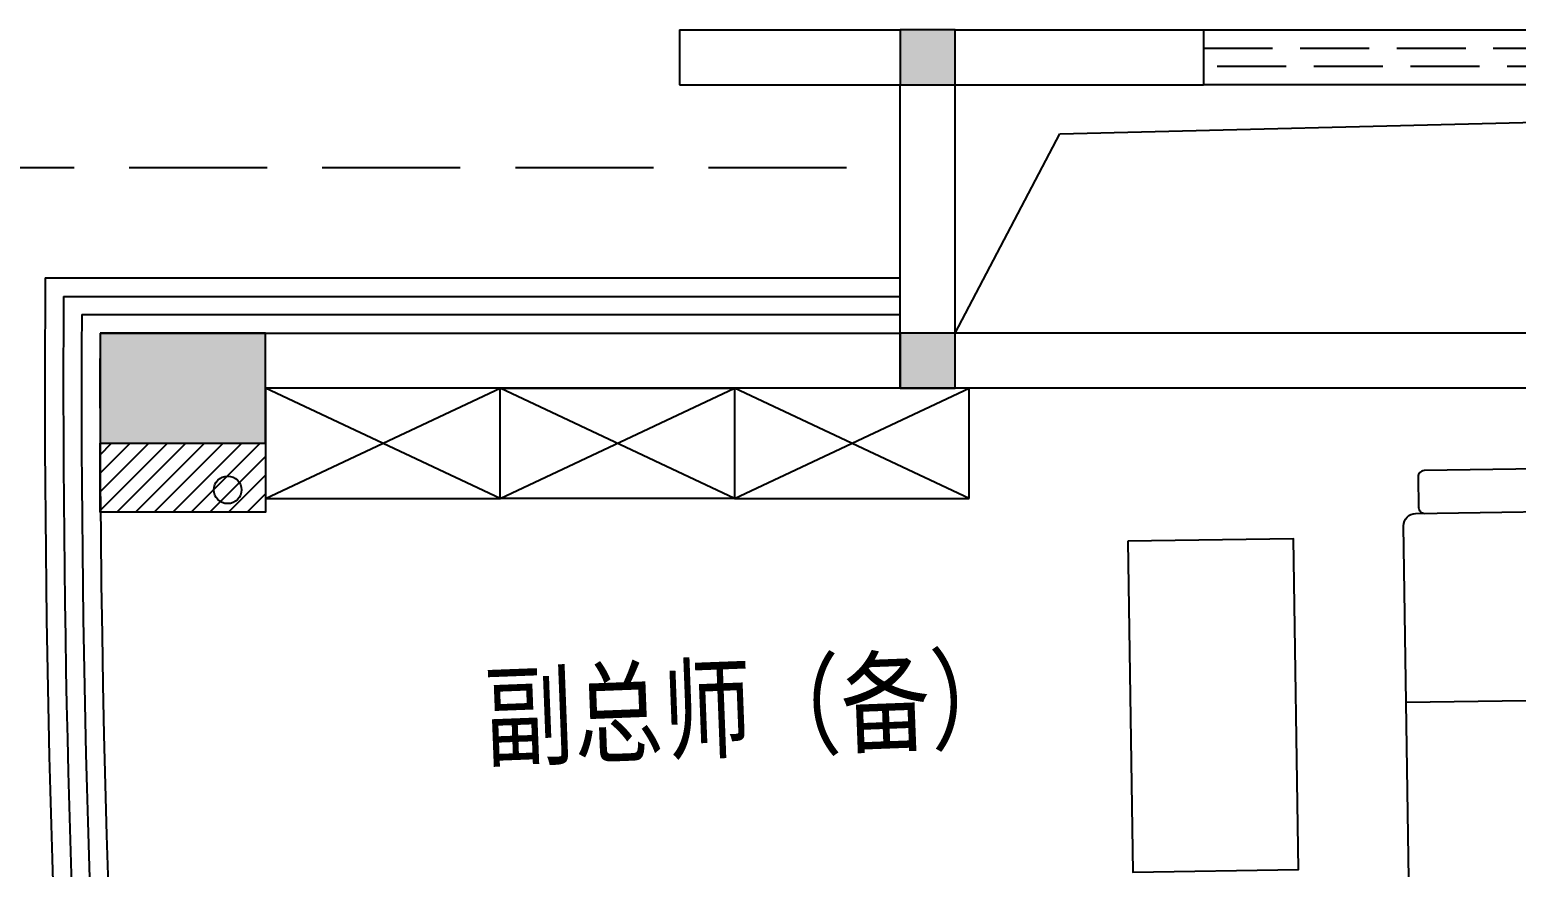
# Model space of a CAD drawing. Extents: x 13680 to 1640314, y -473492 to 65390.
# Drawn here: x 1346454 to 1351842, y -388134 to -385096 of the extents above; entities that cross this region are included whole.
import ezdxf
from ezdxf.enums import TextEntityAlignment as Align

# ---------------------------------------------------------------- set-up
doc = ezdxf.new("R2010")
doc.units = 0
doc.header["$LTSCALE"] = 1000
doc.header["$MEASUREMENT"] = 0
doc.linetypes.add('DASH', pattern=[0.35, 0.25, -0.1])
for name, color, linetype in [('AXIS', 1, 'Continuous'), ('COLUMN', 255, 'Continuous'), ('HATCH', 8, 'Continuous'), ('LINE', 123, 'Continuous'), ('PUB_HATCH', 8, 'Continuous'), ('PUB_TEXT', 7, 'Continuous'), ('STAIR', 2, 'Continuous'), ('VPIPE-雨水', 4, 'DASH'), ('WALL', 255, 'Continuous'), ('WINDOW', 2, 'Continuous'), ('xiugai', 1, 'Continuous'), ('装修家具', 8, 'Continuous')]:
    doc.layers.add(name, color=color, linetype=linetype)
doc.styles.add('_HZTXT', font='txt.shx', dxfattribs={"width": 0.8, "bigfont": 'HZTXT.shx'})
doc.styles.add('_TCH_DIM_T3', font='SIMPLEX', dxfattribs={"width": 0.705882, "bigfont": 'GBCBIG'})
doc.styles.add('宋体', font='', dxfattribs={"width": 0.8})
doc.styles.get('宋体').set_extended_font_data('SimSun')
doc.dimstyles.new('_TCH_ARROW&&100', dxfattribs={"dimtxt": 297.5, "dimasz": 200, "dimexe": 250, "dimexo": 300, "dimgap": 126.25, "dimtad": 1, "dimdec": 0, "dimzin": 0, "dimdsep": 46, "dimtxsty": '_TCH_DIM_T3', "dimcen": 0.09, "dimclrt": 7, "dimazin": 2, "dimtfac": 1, "dimtdec": 0, "dimtix": 1, "dimtmove": 2, "dimatfit": 3, "dimfxl": 1, "dimtolj": 1, "dimtzin": 0, "dimarcsym": 0})

# ---------------------------------------------------------------- blocks, each defined once
blk = doc.blocks.new('*D310')
at = {"layer": 'AXIS', "color": 0, "lineweight": -2, "transparency": 16777216}
for p, q in [((1283282.9, -403645.3), (1280832.9, -403645.3)), ((1283424.8, -407657), (1280980.9, -407830))]:
    blk.add_line(p, q, dxfattribs=at)
blk.add_arc((1340082.9, -403645.3), 59000, 180.194246, 183.85584, dxfattribs=at)
at = {"layer": 'AXIS', "color": 0, "transparency": 16777216}
for points in [[(1281049.9, -403845.4), (1281116.6, -403845.3), (1281082.9, -403645.3)], [(1281249.7, -407610.6), (1281183.2, -407615.1), (1281230.3, -407812.4)]]:
    blk.add_solid(points, dxfattribs=at)
at = {"layer": 'Defpoints', "color": 0, "transparency": 16777216}
for p in [(1283582.9, -403645.3), (1340082.9, -403645.3), (1281099.3, -405035.4), (1283724, -407635.8)]:
    blk.add_point(p, dxfattribs=at)
at = {"layer": 'AXIS', "color": 7, "transparency": 16777216, "insert": (1281394.6, -405720.4), "char_height": 297.5, "attachment_point": 5, "rotation": 272.025, "style": '_TCH_DIM_T3'}
blk.add_mtext('\\A1;4.05°', dxfattribs=at)
blk = doc.blocks.new('*D311')
at = {"layer": 'AXIS', "color": 0, "lineweight": -2, "transparency": 16777216}
for p, q in [((1283424.8, -407657), (1280980.9, -407830)), ((1283849.6, -411648.4), (1281424, -411993.6))]:
    blk.add_line(p, q, dxfattribs=at)
blk.add_arc((1340082.9, -403645.3), 59000, 184.244286, 187.905684, dxfattribs=at)
at = {"layer": 'AXIS', "color": 0, "transparency": 16777216}
for points in [[(1281211.5, -408014.3), (1281278, -408009.4), (1281230.3, -407812.4)], [(1281676.7, -411755.7), (1281610.7, -411765), (1281671.5, -411958.4)]]:
    blk.add_solid(points, dxfattribs=at)
at = {"layer": 'Defpoints', "color": 0, "transparency": 16777216}
for p in [(1340082.9, -403645.3), (1283724, -407635.8), (1281344.8, -409197.7), (1284146.6, -411606.1)]:
    blk.add_point(p, dxfattribs=at)
at = {"layer": 'AXIS', "color": 7, "transparency": 16777216, "insert": (1281687.7, -409860.2), "char_height": 297.5, "attachment_point": 5, "rotation": 276.075, "style": '_TCH_DIM_T3'}
blk.add_mtext('\\A1;4.05°', dxfattribs=at)
blk = doc.blocks.new('*D312')
at = {"layer": 'AXIS', "color": 0, "lineweight": -2, "transparency": 16777216}
for p, q in [((1283849.6, -411648.4), (1281424, -411993.6)), ((1285538.3, -419492), (1283185.5, -420175.5))]:
    blk.add_line(p, q, dxfattribs=at)
blk.add_arc((1340082.9, -403645.3), 59000, 188.294131, 196.005777, dxfattribs=at)
at = {"layer": 'AXIS', "color": 0, "transparency": 16777216}
for points in [[(1281667.1, -412161.1), (1281733, -412151.6), (1281671.5, -411958.4)], [(1283402.2, -419904.4), (1283338.1, -419922.9), (1283425.6, -420105.8)]]:
    blk.add_solid(points, dxfattribs=at)
at = {"layer": 'Defpoints', "color": 0, "transparency": 16777216}
for p in [(1340082.9, -403645.3), (1284146.6, -411606.1), (1282128, -414700.8), (1285826.3, -419408.3)]:
    blk.add_point(p, dxfattribs=at)
at = {"layer": 'AXIS', "color": 7, "transparency": 16777216, "insert": (1282673.4, -416005.2), "char_height": 297.5, "attachment_point": 5, "rotation": 282.15, "style": '_TCH_DIM_T3'}
blk.add_mtext('\\A1;8.1°', dxfattribs=at)
blk = doc.blocks.new('*D313')
at = {"layer": 'AXIS', "color": 0, "lineweight": -2, "transparency": 16777216}
for p, q in [((1285538.3, -419492), (1283185.5, -420175.5)), ((1288315.2, -427019.2), (1286082.3, -428027.5))]:
    blk.add_line(p, q, dxfattribs=at)
blk.add_arc((1340082.9, -403645.3), 59000, 196.394223, 204.105684, dxfattribs=at)
at = {"layer": 'AXIS', "color": 0, "transparency": 16777216}
for points in [[(1283449.7, -420307.1), (1283513.7, -420288.4), (1283425.6, -420105.8)], [(1286258.5, -427728.5), (1286197.7, -427755.8), (1286310.1, -427924.6)]]:
    blk.add_solid(points, dxfattribs=at)
at = {"layer": 'Defpoints', "color": 0, "transparency": 16777216}
for p in [(1340082.9, -403645.3), (1285826.3, -419408.3), (1284263.9, -422756.4), (1288588.6, -426895.8)]:
    blk.add_point(p, dxfattribs=at)
at = {"layer": 'AXIS', "color": 7, "transparency": 16777216, "insert": (1284987.6, -423971), "char_height": 297.5, "attachment_point": 5, "rotation": 290.25, "style": '_TCH_DIM_T3'}
blk.add_mtext('\\A1;8.1°', dxfattribs=at)
blk = doc.blocks.new('*D314')
at = {"layer": 'AXIS', "color": 0, "lineweight": -2, "transparency": 16777216}
for p, q in [((1288315.2, -427019.2), (1286082.3, -428027.5)), ((1292125.1, -434080.3), (1290056.5, -435393.1))]:
    blk.add_line(p, q, dxfattribs=at)
blk.add_arc((1340082.9, -403645.3), 59000, 204.494131, 212.205777, dxfattribs=at)
at = {"layer": 'AXIS', "color": 0, "transparency": 16777216}
for points in [[(1286362.4, -428120.5), (1286423.1, -428092.9), (1286310.1, -427924.6)], [(1290188.9, -435072.2), (1290132.5, -435107.9), (1290267.6, -435259.1)]]:
    blk.add_solid(points, dxfattribs=at)
at = {"layer": 'Defpoints', "color": 0, "transparency": 16777216}
for p in [(1340082.9, -403645.3), (1288588.6, -426895.8), (1287513.5, -430430.7), (1292378.4, -433919.5)]:
    blk.add_point(p, dxfattribs=at)
at = {"layer": 'AXIS', "color": 7, "transparency": 16777216, "insert": (1288401.2, -431531.2), "char_height": 297.5, "attachment_point": 5, "rotation": 298.35, "style": '_TCH_DIM_T3'}
blk.add_mtext('\\A1;8.1°', dxfattribs=at)
blk = doc.blocks.new('*D315')
at = {"layer": 'AXIS', "color": 0, "lineweight": -2, "transparency": 16777216}
for p, q in [((1292125.1, -434080.3), (1290056.5, -435393.1)), ((1294394.4, -437391.4), (1292423.7, -438847))]:
    blk.add_line(p, q, dxfattribs=at)
blk.add_arc((1340082.9, -403645.3), 59000, 212.594223, 216.255756, dxfattribs=at)
at = {"layer": 'AXIS', "color": 0, "transparency": 16777216}
for points in [[(1290346.9, -435445.7), (1290403.2, -435409.9), (1290267.6, -435259.1)], [(1292533.1, -438517.6), (1292479.4, -438557.1), (1292624.8, -438698.4)]]:
    blk.add_solid(points, dxfattribs=at)
at = {"layer": 'Defpoints', "color": 0, "transparency": 16777216}
for p in [(1340082.9, -403645.3), (1292378.4, -433919.5), (1291026.2, -436424), (1294635.7, -437213.1)]:
    blk.add_point(p, dxfattribs=at)
at = {"layer": 'AXIS', "color": 7, "transparency": 16777216, "insert": (1291642.6, -436844.1), "char_height": 297.5, "attachment_point": 5, "rotation": 304.425, "style": '_TCH_DIM_T3'}
blk.add_mtext('\\A1;4.05°', dxfattribs=at)
blk = doc.blocks.new('*D316')
at = {"layer": 'AXIS', "color": 0, "lineweight": -2, "transparency": 16777216}
for p, q in [((1294394.4, -437391.4), (1292423.7, -438847)), ((1296892.6, -440534.8), (1295029.7, -442126))]:
    blk.add_line(p, q, dxfattribs=at)
blk.add_arc((1340082.9, -403645.3), 59000, 216.644202, 220.306941, dxfattribs=at)
at = {"layer": 'AXIS', "color": 0, "transparency": 16777216}
for points in [[(1292717.1, -438879), (1292770.6, -438839.3), (1292624.8, -438698.4)], [(1295115.5, -441789.8), (1295064.7, -441833), (1295219.8, -441963.7)]]:
    blk.add_solid(points, dxfattribs=at)
at = {"layer": 'Defpoints', "color": 0, "transparency": 16777216}
for p in [(1340082.9, -403645.3), (1294635.7, -437213.1), (1293464, -439807.1), (1297120.7, -440340)]:
    blk.add_point(p, dxfattribs=at)
at = {"layer": 'AXIS', "color": 7, "transparency": 16777216, "insert": (1294108.7, -440182.9), "char_height": 297.5, "attachment_point": 5, "rotation": 308.4756, "style": '_TCH_DIM_T3'}
blk.add_mtext('\\A1;4.05°', dxfattribs=at)
blk = doc.blocks.new('*D317')
at = {"layer": 'AXIS', "color": 0, "lineweight": -2, "transparency": 16777216}
for p, q in [((1296892.6, -440534.8), (1295029.7, -442126)), ((1299605.1, -443492.3), (1297859.1, -445211.1))]:
    blk.add_line(p, q, dxfattribs=at)
blk.add_arc((1340082.9, -403645.3), 59000, 220.695387, 224.355788, dxfattribs=at)
at = {"layer": 'AXIS', "color": 0, "transparency": 16777216}
for points in [[(1295324.6, -442137.2), (1295375.2, -442093.8), (1295219.8, -441963.7)], [(1297921, -444869.6), (1297873.4, -444916.3), (1298037.3, -445035.7)]]:
    blk.add_solid(points, dxfattribs=at)
at = {"layer": 'Defpoints', "color": 0, "transparency": 16777216}
for p in [(1340082.9, -403645.3), (1297120.7, -440340), (1296134.7, -443009.7), (1299818.9, -443281.8)]:
    blk.add_point(p, dxfattribs=at)
at = {"layer": 'AXIS', "color": 7, "transparency": 16777216, "insert": (1296804, -443338.7), "char_height": 297.5, "attachment_point": 5, "rotation": 312.5256, "style": '_TCH_DIM_T3'}
blk.add_mtext('\\A1;4.05°', dxfattribs=at)
blk = doc.blocks.new('*D318')
at = {"layer": 'AXIS', "color": 0, "lineweight": -2, "transparency": 16777216}
for p, q in [((1299605.1, -443492.3), (1297859.1, -445211.1)), ((1302520.4, -446251.6), (1300900.2, -448089.4))]:
    blk.add_line(p, q, dxfattribs=at)
blk.add_arc((1340082.9, -403645.3), 59000, 224.744234, 228.405777, dxfattribs=at)
at = {"layer": 'AXIS', "color": 0, "transparency": 16777216}
for points in [[(1298154.1, -445201.4), (1298201.5, -445154.5), (1298037.3, -445035.7)], [(1300937.8, -447744.4), (1300893.7, -447794.3), (1301065.5, -447901.9)]]:
    blk.add_solid(points, dxfattribs=at)
at = {"layer": 'Defpoints', "color": 0, "transparency": 16777216}
for p in [(1340082.9, -403645.3), (1299818.9, -443281.8), (1299024.1, -446014.8), (1302718.8, -446026.6)]:
    blk.add_point(p, dxfattribs=at)
at = {"layer": 'AXIS', "color": 7, "transparency": 16777216, "insert": (1299715.1, -446295.8), "char_height": 297.5, "attachment_point": 5, "rotation": 316.575, "style": '_TCH_DIM_T3'}
blk.add_mtext('\\A1;4.05°', dxfattribs=at)
blk = doc.blocks.new('*D319')
at = {"layer": 'AXIS', "color": 0, "lineweight": -2, "transparency": 16777216}
for p, q in [((1302520.4, -446251.6), (1300900.2, -448089.4)), ((1308898.4, -451119.2), (1307553.3, -453166.9))]:
    blk.add_line(p, q, dxfattribs=at)
blk.add_arc((1340082.9, -403645.3), 59000, 228.794223, 236.505777, dxfattribs=at)
at = {"layer": 'AXIS', "color": 0, "transparency": 16777216}
for points in [[(1301193.8, -448058.9), (1301237.8, -448008.8), (1301065.5, -447901.9)], [(1307542, -452820), (1307505.3, -452875.7), (1307690.6, -452958)]]:
    blk.add_solid(points, dxfattribs=at)
at = {"layer": 'Defpoints', "color": 0, "transparency": 16777216}
for p in [(1340082.9, -403645.3), (1302718.8, -446026.6), (1303193.6, -449690.7), (1309063.1, -450868.4)]:
    blk.add_point(p, dxfattribs=at)
at = {"layer": 'AXIS', "color": 7, "transparency": 16777216, "insert": (1304455.5, -450328.4), "char_height": 297.5, "attachment_point": 5, "rotation": 322.65, "style": '_TCH_DIM_T3'}
blk.add_mtext('\\A1;8.1°', dxfattribs=at)
blk = doc.blocks.new('*D320')
at = {"layer": 'AXIS', "color": 0, "lineweight": -2, "transparency": 16777216}
for p, q in [((1308898.4, -451119.2), (1307553.3, -453166.9)), ((1315898.7, -455039.5), (1314855.5, -457256.3))]:
    blk.add_line(p, q, dxfattribs=at)
blk.add_arc((1340082.9, -403645.3), 59000, 236.894223, 244.605777, dxfattribs=at)
at = {"layer": 'AXIS', "color": 0, "transparency": 16777216}
for points in [[(1307839.7, -453095.4), (1307876.2, -453039.6), (1307690.6, -452958)], [(1314795.4, -456914.5), (1314766.9, -456974.8), (1314962, -457030.1)]]:
    blk.add_solid(points, dxfattribs=at)
at = {"layer": 'Defpoints', "color": 0, "transparency": 16777216}
for p in [(1340082.9, -403645.3), (1309063.1, -450868.4), (1310049.5, -454429.1), (1316026.4, -454768)]:
    blk.add_point(p, dxfattribs=at)
at = {"layer": 'AXIS', "color": 7, "transparency": 16777216, "insert": (1311388.7, -454882.6), "char_height": 297.5, "attachment_point": 5, "rotation": 330.75, "style": '_TCH_DIM_T3'}
blk.add_mtext('\\A1;8.1°', dxfattribs=at)
blk = doc.blocks.new('*D321')
at = {"layer": 'AXIS', "color": 0, "lineweight": -2, "transparency": 16777216}
for p, q in [((1315898.7, -455039.5), (1314855.5, -457256.3)), ((1323381.4, -457934.4), (1322661, -460276.1))]:
    blk.add_line(p, q, dxfattribs=at)
blk.add_arc((1340082.9, -403645.3), 59000, 244.994223, 252.705777, dxfattribs=at)
at = {"layer": 'AXIS', "color": 0, "transparency": 16777216}
for points in [[(1315128.9, -457145.1), (1315157.2, -457084.8), (1314962, -457030.1)], [(1322553.4, -459946.1), (1322533.6, -460009.8), (1322734.6, -460037.1)]]:
    blk.add_solid(points, dxfattribs=at)
at = {"layer": 'Defpoints', "color": 0, "transparency": 16777216}
for p in [(1340082.9, -403645.3), (1316026.4, -454768), (1323469.7, -457647.6), (1317504.6, -458154.2)]:
    blk.add_point(p, dxfattribs=at)
at = {"layer": 'AXIS', "color": 7, "transparency": 16777216, "insert": (1318894.3, -458414.5), "char_height": 297.5, "attachment_point": 5, "rotation": 338.85, "style": '_TCH_DIM_T3'}
blk.add_mtext('\\A1;8.1°', dxfattribs=at)
blk = doc.blocks.new('*D322')
at = {"layer": 'AXIS', "color": 0, "lineweight": -2, "transparency": 16777216}
for p, q in [((1323381.4, -457934.4), (1322661, -460276.1)), ((1327257.4, -458978.4), (1326704.2, -461365.1))]:
    blk.add_line(p, q, dxfattribs=at)
blk.add_arc((1340082.9, -403645.3), 59000, 253.094223, 256.755775, dxfattribs=at)
at = {"layer": 'AXIS', "color": 0, "transparency": 16777216}
for points in [[(1322916.1, -460127.5), (1322935.6, -460063.7), (1322734.6, -460037.1)], [(1326573.5, -461043.6), (1326558.3, -461108.5), (1326760.7, -461121.5)]]:
    blk.add_solid(points, dxfattribs=at)
at = {"layer": 'Defpoints', "color": 0, "transparency": 16777216}
for p in [(1340082.9, -403645.3), (1323469.7, -457647.6), (1327325.2, -458686.1), (1324068, -460430.2)]:
    blk.add_point(p, dxfattribs=at)
at = {"layer": 'AXIS', "color": 7, "transparency": 16777216, "insert": (1324809.5, -460349.4), "char_height": 297.5, "attachment_point": 5, "rotation": 344.925, "style": '_TCH_DIM_T3'}
blk.add_mtext('\\A1;4.05°', dxfattribs=at)
blk = doc.blocks.new('*D323')
at = {"layer": 'AXIS', "color": 0, "lineweight": -2, "transparency": 16777216}
for p, q in [((1327257.4, -458978.4), (1326704.2, -461365.1)), ((1331197.3, -459746), (1330814.1, -462165.8))]:
    blk.add_line(p, q, dxfattribs=at)
blk.add_arc((1340082.9, -403645.3), 59000, 257.144221, 260.805661, dxfattribs=at)
at = {"layer": 'AXIS', "color": 0, "transparency": 16777216}
for points in [[(1326948.1, -461198.9), (1326963, -461133.9), (1326760.7, -461121.5)], [(1330661, -461854.4), (1330650.4, -461920.2), (1330853.2, -461918.9)]]:
    blk.add_solid(points, dxfattribs=at)
at = {"layer": 'Defpoints', "color": 0, "transparency": 16777216}
for p in [(1340082.9, -403645.3), (1327325.2, -458686.1), (1331244.3, -459449.7), (1328118.4, -461419.5)]:
    blk.add_point(p, dxfattribs=at)
at = {"layer": 'AXIS', "color": 7, "transparency": 16777216, "insert": (1328852.5, -461286.5), "char_height": 297.5, "attachment_point": 5, "rotation": 348.9749, "style": '_TCH_DIM_T3'}
blk.add_mtext('\\A1;4.05°', dxfattribs=at)
blk = doc.blocks.new('*D324')
at = {"layer": 'AXIS', "color": 0, "lineweight": -2, "transparency": 16777216}
for p, q in [((1283282.9, -403645.3), (1280032.9, -403645.3)), ((1331197.3, -459746), (1330688.9, -462956))]:
    blk.add_line(p, q, dxfattribs=at)
blk.add_arc((1340082.9, -403645.3), 59800, 180.191648, 260.808259, dxfattribs=at)
at = {"layer": 'AXIS', "color": 0, "transparency": 16777216}
for points in [[(1280249.9, -403845.4), (1280316.6, -403845.3), (1280282.9, -403645.3)], [(1330535.8, -462644.5), (1330525.3, -462710.4), (1330728, -462709.1)]]:
    blk.add_solid(points, dxfattribs=at)
at = {"layer": 'Defpoints', "color": 0, "transparency": 16777216}
for p in [(1283582.9, -403645.3), (1340082.9, -403645.3), (1286800.7, -430793.9), (1331244.3, -459449.7)]:
    blk.add_point(p, dxfattribs=at)
at = {"layer": 'AXIS', "color": 7, "transparency": 16777216, "insert": (1294819.7, -442303.7), "char_height": 297.5, "attachment_point": 5, "rotation": 310.5, "style": '_TCH_DIM_T3'}
blk.add_mtext('\\A1;81°', dxfattribs=at)
blk = doc.blocks.new('*D325')
at = {"layer": 'AXIS', "color": 0, "lineweight": -2, "transparency": 16777216}
for p, q in [((1308483.8, -403645.3), (1310933.8, -403645.3)), ((1308562.7, -405877.1), (1311006.6, -405704.1))]:
    blk.add_line(p, q, dxfattribs=at)
blk.add_arc((1340083.8, -403645.3), 29400, 180.38979, 183.66026, dxfattribs=at)
at = {"layer": 'AXIS', "color": 0, "transparency": 16777216}
for points in [[(1310651.1, -403845.4), (1310717.8, -403845.2), (1310683.8, -403645.3)], [(1310777, -405520), (1310710.5, -405524.4), (1310757.2, -405721.7)]]:
    blk.add_solid(points, dxfattribs=at)
at = {"layer": 'Defpoints', "color": 0, "transparency": 16777216}
for p in [(1308183.8, -403645.3), (1340083.8, -403645.3), (1310691.9, -404338), (1308263.4, -405898.3)]:
    blk.add_point(p, dxfattribs=at)
at = {"layer": 'AXIS', "color": 7, "transparency": 16777216, "insert": (1310977, -404674.5), "char_height": 297.5, "attachment_point": 5, "rotation": 272.025, "style": '_TCH_DIM_T3'}
blk.add_mtext('\\A1;4.05°', dxfattribs=at)
blk = doc.blocks.new('*D326')
at = {"layer": 'AXIS', "color": 0, "lineweight": -2, "transparency": 16777216}
for p, q in [((1308562.7, -405877.1), (1311006.6, -405704.1)), ((1308799, -408097.7), (1311224.6, -407752.5))]:
    blk.add_line(p, q, dxfattribs=at)
blk.add_arc((1340083.8, -403645.3), 29400, 184.4398, 187.71014, dxfattribs=at)
at = {"layer": 'AXIS', "color": 0, "transparency": 16777216}
for points in [[(1310738.8, -405923.7), (1310805.2, -405918.7), (1310757.2, -405721.7)], [(1310982.6, -407585.1), (1310916.5, -407594.2), (1310977.1, -407787.8)]]:
    blk.add_solid(points, dxfattribs=at)
at = {"layer": 'Defpoints', "color": 0, "transparency": 16777216}
for p in [(1340083.8, -403645.3), (1308263.4, -405898.3), (1310814.3, -406412.1), (1308502, -408140)]:
    blk.add_point(p, dxfattribs=at)
at = {"layer": 'AXIS', "color": 7, "transparency": 16777216, "insert": (1311122.3, -406727.6), "char_height": 297.5, "attachment_point": 5, "rotation": 276.075, "style": '_TCH_DIM_T3'}
blk.add_mtext('\\A1;4.05°', dxfattribs=at)
blk = doc.blocks.new('*D327')
at = {"layer": 'AXIS', "color": 0, "lineweight": -2, "transparency": 16777216}
for p, q in [((1308799, -408097.7), (1311224.6, -407752.5)), ((1309738.5, -412461.4), (1312091.2, -411777.9))]:
    blk.add_line(p, q, dxfattribs=at)
blk.add_arc((1340083.8, -403645.3), 29400, 188.48968, 195.81023, dxfattribs=at)
at = {"layer": 'AXIS', "color": 0, "transparency": 16777216}
for points in [[(1310972.9, -407990.5), (1311038.9, -407980.9), (1310977.1, -407787.8)], [(1311828, -411646.2), (1311764, -411664.6), (1311851.1, -411847.6)]]:
    blk.add_solid(points, dxfattribs=at)
at = {"layer": 'Defpoints', "color": 0, "transparency": 16777216}
for p in [(1340083.8, -403645.3), (1308502, -408140), (1311204.5, -409154.3), (1309450.4, -412545.1)]:
    blk.add_point(p, dxfattribs=at)
at = {"layer": 'AXIS', "color": 7, "transparency": 16777216, "insert": (1311611.2, -409775.3), "char_height": 297.5, "attachment_point": 5, "rotation": 282.15, "style": '_TCH_DIM_T3'}
blk.add_mtext('\\A1;8.1°', dxfattribs=at)
blk = doc.blocks.new('*D328')
at = {"layer": 'AXIS', "color": 0, "lineweight": -2, "transparency": 16777216}
for p, q in [((1309738.5, -412461.4), (1312091.2, -411777.9)), ((1311283.4, -416649.1), (1313516.3, -415640.9))]:
    blk.add_line(p, q, dxfattribs=at)
blk.add_arc((1340083.8, -403645.3), 29400, 196.58977, 203.91014, dxfattribs=at)
at = {"layer": 'AXIS', "color": 0, "transparency": 16777216}
for points in [[(1311875.6, -412048.9), (1311939.6, -412030.1), (1311851.1, -411847.6)], [(1313237.2, -415547.6), (1313176.4, -415574.8), (1313288.5, -415743.8)]]:
    blk.add_solid(points, dxfattribs=at)
at = {"layer": 'Defpoints', "color": 0, "transparency": 16777216}
for p in [(1340083.8, -403645.3), (1309450.4, -412545.1), (1312268.9, -413168.5), (1311010, -416772.6)]:
    blk.add_point(p, dxfattribs=at)
at = {"layer": 'AXIS', "color": 7, "transparency": 16777216, "insert": (1312758.9, -413725.9), "char_height": 297.5, "attachment_point": 5, "rotation": 290.25, "style": '_TCH_DIM_T3'}
blk.add_mtext('\\A1;8.1°', dxfattribs=at)
blk = doc.blocks.new('*D329')
at = {"layer": 'AXIS', "color": 0, "lineweight": -2, "transparency": 16777216}
for p, q in [((1311283.4, -416649.1), (1313516.3, -415640.9)), ((1312156.9, -418432.1), (1314322.1, -417285.6))]:
    blk.add_line(p, q, dxfattribs=at)
blk.add_arc((1340083.8, -403645.3), 29400, 204.68968, 207.51061, dxfattribs=at)
at = {"layer": 'AXIS', "color": 0, "transparency": 16777216}
for points in [[(1313341.1, -415939.6), (1313401.8, -415912), (1313288.5, -415743.8)], [(1314037.7, -417210), (1313978.7, -417241), (1314101.2, -417402.6)]]:
    blk.add_solid(points, dxfattribs=at)
at = {"layer": 'Defpoints', "color": 0, "transparency": 16777216}
for p in [(1340083.8, -403645.3), (1313547.8, -416302.4), (1311010, -416772.6), (1311891.7, -418572.5)]:
    blk.add_point(p, dxfattribs=at)
at = {"layer": 'AXIS', "color": 7, "transparency": 16777216, "insert": (1313928.8, -416458.6), "char_height": 297.5, "attachment_point": 5, "rotation": 296.1001, "style": '_TCH_DIM_T3'}
blk.add_mtext('\\A1;3.6°', dxfattribs=at)
blk = doc.blocks.new('*D330')
at = {"layer": 'AXIS', "color": 0, "lineweight": -2, "transparency": 16777216}
for p, q in [((1312156.9, -418432.1), (1314322.1, -417285.6)), ((1313403, -420577.4), (1315471.6, -419264.7))]:
    blk.add_line(p, q, dxfattribs=at)
blk.add_arc((1340083.8, -403645.3), 29400, 208.29015, 212.01023, dxfattribs=at)
at = {"layer": 'AXIS', "color": 0, "transparency": 16777216}
for points in [[(1314165.9, -417594.7), (1314224.7, -417563.3), (1314101.2, -417402.6)], [(1315182.1, -419211.6), (1315125.7, -419247.1), (1315260.5, -419398.6)]]:
    blk.add_solid(points, dxfattribs=at)
at = {"layer": 'Defpoints', "color": 0, "transparency": 16777216}
for p in [(1340083.8, -403645.3), (1314470.2, -418078), (1311891.7, -418572.5), (1313149.7, -420738.2)]:
    blk.add_point(p, dxfattribs=at)
at = {"layer": 'AXIS', "color": 7, "transparency": 16777216, "insert": (1314899, -418273.9), "char_height": 297.5, "attachment_point": 5, "rotation": 300.1502, "style": '_TCH_DIM_T3'}
blk.add_mtext('\\A1;4.5°', dxfattribs=at)
blk = doc.blocks.new('*D331')
at = {"layer": 'AXIS', "color": 0, "lineweight": -2, "transparency": 16777216}
for p, q in [((1313403, -420577.4), (1315471.6, -419264.7)), ((1314665.5, -422419.5), (1316636.2, -420963.9))]:
    blk.add_line(p, q, dxfattribs=at)
blk.add_arc((1340083.8, -403645.3), 29400, 212.78977, 216.06021, dxfattribs=at)
at = {"layer": 'AXIS', "color": 0, "transparency": 16777216}
for points in [[(1315340.2, -419585.1), (1315396.4, -419549.2), (1315260.5, -419398.6)], [(1316343.7, -420931.5), (1316290, -420970.9), (1316435.1, -421112.5)]]:
    blk.add_solid(points, dxfattribs=at)
at = {"layer": 'Defpoints', "color": 0, "transparency": 16777216}
for p in [(1340083.8, -403645.3), (1315638.6, -419979.1), (1313149.7, -420738.2), (1314424.2, -422597.8)]:
    blk.add_point(p, dxfattribs=at)
at = {"layer": 'AXIS', "color": 7, "transparency": 16777216, "insert": (1316059.5, -420110.4), "char_height": 297.5, "attachment_point": 5, "rotation": 304.425, "style": '_TCH_DIM_T3'}
blk.add_mtext('\\A1;4.05°', dxfattribs=at)
blk = doc.blocks.new('*D332')
at = {"layer": 'AXIS', "color": 0, "lineweight": -2, "transparency": 16777216}
for p, q in [((1314665.5, -422419.5), (1316636.2, -420963.9)), ((1316055.2, -424168.1), (1317918.1, -422577))]:
    blk.add_line(p, q, dxfattribs=at)
blk.add_arc((1340083.8, -403645.3), 29400, 216.83975, 220.11086, dxfattribs=at)
at = {"layer": 'AXIS', "color": 0, "transparency": 16777216}
for points in [[(1316527.7, -421292.8), (1316581.2, -421253), (1316435.1, -421112.5)], [(1317624.1, -422565.2), (1317573.3, -422608.4), (1317728, -422739.3)]]:
    blk.add_solid(points, dxfattribs=at)
at = {"layer": 'Defpoints', "color": 0, "transparency": 16777216}
for p in [(1340083.8, -403645.3), (1316853.3, -421664.8), (1314424.2, -422597.8), (1315827, -424363)]:
    blk.add_point(p, dxfattribs=at)
at = {"layer": 'AXIS', "color": 7, "transparency": 16777216, "insert": (1317282.5, -421766.2), "char_height": 297.5, "attachment_point": 5, "rotation": 308.4753, "style": '_TCH_DIM_T3'}
blk.add_mtext('\\A1;4.05°', dxfattribs=at)
blk = doc.blocks.new('*D333')
at = {"layer": 'AXIS', "color": 0, "lineweight": -2, "transparency": 16777216}
for p, q in [((1316055.2, -424168.1), (1317918.1, -422577)), ((1317564.4, -425813.7), (1319310.4, -424094.9))]:
    blk.add_line(p, q, dxfattribs=at)
blk.add_arc((1340083.8, -403645.3), 29400, 220.8904, 224.16024, dxfattribs=at)
at = {"layer": 'AXIS', "color": 0, "transparency": 16777216}
for points in [[(1317833.2, -422912.7), (1317883.7, -422869.2), (1317728, -422739.3)], [(1319016.2, -424104), (1318968.5, -424150.6), (1319132.2, -424270.3)]]:
    blk.add_solid(points, dxfattribs=at)
at = {"layer": 'Defpoints', "color": 0, "transparency": 16777216}
for p in [(1340083.8, -403645.3), (1318184, -423260.6), (1315827, -424363), (1317350.6, -426024.2)]:
    blk.add_point(p, dxfattribs=at)
at = {"layer": 'AXIS', "color": 7, "transparency": 16777216, "insert": (1318619.3, -423331.4), "char_height": 297.5, "attachment_point": 5, "rotation": 312.5253, "style": '_TCH_DIM_T3'}
blk.add_mtext('\\A1;4.05°', dxfattribs=at)
blk = doc.blocks.new('*D334')
at = {"layer": 'AXIS', "color": 0, "lineweight": -2, "transparency": 16777216}
for p, q in [((1317564.4, -425813.7), (1319310.4, -424094.9)), ((1319186.3, -427348.8), (1320806.5, -425511))]:
    blk.add_line(p, q, dxfattribs=at)
blk.add_arc((1340083.8, -403645.3), 29400, 224.93978, 228.21023, dxfattribs=at)
at = {"layer": 'AXIS', "color": 0, "transparency": 16777216}
for points in [[(1319249.3, -424435.8), (1319296.7, -424388.9), (1319132.2, -424270.3)], [(1320513.8, -425540.9), (1320469.5, -425590.7), (1320641.2, -425698.6)]]:
    blk.add_solid(points, dxfattribs=at)
at = {"layer": 'Defpoints', "color": 0, "transparency": 16777216}
for p in [(1340083.8, -403645.3), (1319623.9, -424758.2), (1317350.6, -426024.2), (1318987.9, -427573.8)]:
    blk.add_point(p, dxfattribs=at)
at = {"layer": 'AXIS', "color": 7, "transparency": 16777216, "insert": (1320063.1, -424798.1), "char_height": 297.5, "attachment_point": 5, "rotation": 316.575, "style": '_TCH_DIM_T3'}
blk.add_mtext('\\A1;4.05°', dxfattribs=at)
blk = doc.blocks.new('*D335')
at = {"layer": 'AXIS', "color": 0, "lineweight": -2, "transparency": 16777216}
for p, q in [((1319186.3, -427348.8), (1320806.5, -425511)), ((1322734.7, -430056.8), (1324079.8, -428009.1))]:
    blk.add_line(p, q, dxfattribs=at)
blk.add_arc((1340083.8, -403645.3), 29400, 228.98977, 236.31023, dxfattribs=at)
at = {"layer": 'AXIS', "color": 0, "transparency": 16777216}
for points in [[(1320769.7, -425855.4), (1320813.6, -425805.2), (1320641.2, -425698.6)], [(1323794.1, -428079.9), (1323757.3, -428135.5), (1323942.5, -428218)]]:
    blk.add_solid(points, dxfattribs=at)
at = {"layer": 'Defpoints', "color": 0, "transparency": 16777216}
for p in [(1340083.8, -403645.3), (1321701.6, -426590), (1318987.9, -427573.8), (1322569.9, -430307.6)]:
    blk.add_point(p, dxfattribs=at)
at = {"layer": 'AXIS', "color": 7, "transparency": 16777216, "insert": (1322414.1, -426798.1), "char_height": 297.5, "attachment_point": 5, "rotation": 322.65, "style": '_TCH_DIM_T3'}
blk.add_mtext('\\A1;8.1°', dxfattribs=at)
blk = doc.blocks.new('*D336')
at = {"layer": 'AXIS', "color": 0, "lineweight": -2, "transparency": 16777216}
for p, q in [((1322734.7, -430056.8), (1324079.8, -428009.1)), ((1326629.1, -432237.8), (1327672.3, -430021))]:
    blk.add_line(p, q, dxfattribs=at)
blk.add_arc((1340083.8, -403645.3), 29400, 237.08977, 244.41023, dxfattribs=at)
at = {"layer": 'AXIS', "color": 0, "transparency": 16777216}
for points in [[(1324091.8, -428355.2), (1324128.2, -428299.4), (1323942.5, -428218)], [(1327399.5, -430131.3), (1327370.9, -430191.6), (1327565.9, -430247.2)]]:
    blk.add_solid(points, dxfattribs=at)
at = {"layer": 'Defpoints', "color": 0, "transparency": 16777216}
for p in [(1340083.8, -403645.3), (1325118, -428951.1), (1322569.9, -430307.6), (1326501.4, -432509.3)]:
    blk.add_point(p, dxfattribs=at)
at = {"layer": 'AXIS', "color": 7, "transparency": 16777216, "insert": (1325852.7, -429056.7), "char_height": 297.5, "attachment_point": 5, "rotation": 330.75, "style": '_TCH_DIM_T3'}
blk.add_mtext('\\A1;8.1°', dxfattribs=at)
blk = doc.blocks.new('*D337')
at = {"layer": 'AXIS', "color": 0, "lineweight": -2, "transparency": 16777216}
for p, q in [((1326629.1, -432237.8), (1327672.3, -430021)), ((1330792.1, -433848.4), (1331512.5, -431506.7))]:
    blk.add_line(p, q, dxfattribs=at)
blk.add_arc((1340083.8, -403645.3), 29400, 245.18977, 252.51023, dxfattribs=at)
at = {"layer": 'AXIS', "color": 0, "transparency": 16777216}
for points in [[(1327733, -430362), (1327761.2, -430301.5), (1327565.9, -430247.2)], [(1331257.9, -431654.3), (1331238.1, -431718), (1331439, -431745.6)]]:
    blk.add_solid(points, dxfattribs=at)
at = {"layer": 'Defpoints', "color": 0, "transparency": 16777216}
for p in [(1340083.8, -403645.3), (1328832.9, -430807.4), (1326501.4, -432509.3), (1330703.9, -434135.1)]:
    blk.add_point(p, dxfattribs=at)
at = {"layer": 'AXIS', "color": 7, "transparency": 16777216, "insert": (1329575.2, -430808.4), "char_height": 297.5, "attachment_point": 5, "rotation": 338.85, "style": '_TCH_DIM_T3'}
blk.add_mtext('\\A1;8.1°', dxfattribs=at)
blk = doc.blocks.new('*D338')
at = {"layer": 'AXIS', "color": 0, "lineweight": -2, "transparency": 16777216}
for p, q in [((1330792.1, -433848.4), (1331512.5, -431506.7)), ((1332948.5, -434429.2), (1333501.7, -432042.5))]:
    blk.add_line(p, q, dxfattribs=at)
blk.add_arc((1340083.8, -403645.3), 29400, 253.28977, 256.56024, dxfattribs=at)
at = {"layer": 'AXIS', "color": 0, "transparency": 16777216}
for points in [[(1331620.7, -431835.7), (1331640, -431771.9), (1331439, -431745.6)], [(1333258.2, -432207.7), (1333242.9, -432272.6), (1333445.2, -432286)]]:
    blk.add_solid(points, dxfattribs=at)
at = {"layer": 'Defpoints', "color": 0, "transparency": 16777216}
for p in [(1340083.8, -403645.3), (1332103.4, -431941.5), (1330703.9, -434135.1), (1332880.7, -434721.4)]:
    blk.add_point(p, dxfattribs=at)
at = {"layer": 'AXIS', "color": 7, "transparency": 16777216, "insert": (1332508.9, -431768), "char_height": 297.5, "attachment_point": 5, "rotation": 344.925, "style": '_TCH_DIM_T3'}
blk.add_mtext('\\A1;4.05°', dxfattribs=at)
blk = doc.blocks.new('*D339')
at = {"layer": 'AXIS', "color": 0, "lineweight": -2, "transparency": 16777216}
for p, q in [((1332948.5, -434429.2), (1333501.7, -432042.5)), ((1335140.4, -434856.2), (1335523.7, -432436.4))]:
    blk.add_line(p, q, dxfattribs=at)
blk.add_arc((1340083.8, -403645.3), 29400, 257.33977, 260.61012, dxfattribs=at)
at = {"layer": 'AXIS', "color": 0, "transparency": 16777216}
for points in [[(1333632.8, -432363), (1333647.6, -432298), (1333445.2, -432286)], [(1335292.4, -432618.5), (1335281.8, -432684.3), (1335484.5, -432683.3)]]:
    blk.add_solid(points, dxfattribs=at)
at = {"layer": 'Defpoints', "color": 0, "transparency": 16777216}
for p in [(1340083.8, -403645.3), (1334121.8, -432434.4), (1332880.7, -434721.4), (1335093.5, -435152.6)]:
    blk.add_point(p, dxfattribs=at)
at = {"layer": 'AXIS', "color": 7, "transparency": 16777216, "insert": (1334514, -432232.8), "char_height": 297.5, "attachment_point": 5, "rotation": 348.9749, "style": '_TCH_DIM_T3'}
blk.add_mtext('\\A1;4.05°', dxfattribs=at)
blk = doc.blocks.new('*D340')
at = {"layer": 'AXIS', "color": 0, "lineweight": -2, "transparency": 16777216}
for p, q in [((1308483.8, -403645.3), (1311733.8, -403645.3)), ((1335140.4, -434856.2), (1335648.8, -431646.3))]:
    blk.add_line(p, q, dxfattribs=at)
blk.add_arc((1340083.8, -403645.3), 28600, 180.40069, 260.59921, dxfattribs=at)
at = {"layer": 'AXIS', "color": 0, "transparency": 16777216}
for points in [[(1311451.1, -403845.4), (1311517.8, -403845.2), (1311483.8, -403645.3)], [(1335417.6, -431828.3), (1335406.9, -431894.1), (1335609.7, -431893.2)]]:
    blk.add_solid(points, dxfattribs=at)
at = {"layer": 'Defpoints', "color": 0, "transparency": 16777216}
for p in [(1308183.8, -403645.3), (1340083.8, -403645.3), (1314601, -416629.4), (1335093.5, -435152.6)]:
    blk.add_point(p, dxfattribs=at)
at = {"layer": 'AXIS', "color": 7, "transparency": 16777216, "insert": (1318545.3, -422040.9), "char_height": 297.5, "attachment_point": 5, "rotation": 310.5, "style": '_TCH_DIM_T3'}
blk.add_mtext('\\A1;81°', dxfattribs=at)
blk = doc.blocks.new('yg')
at = {"layer": 'VPIPE-雨水', "linetype": 'Continuous'}
blk.add_circle((387075.5, 298849.4), 50, dxfattribs=at)
blk = doc.blocks.new('*D424')
at = {"layer": 'AXIS', "color": 0, "lineweight": -2, "transparency": 16777216}
for p, q in [((1356877.3, -403645.3), (1353627.3, -403645.3)), ((1404791.7, -459746), (1404283.3, -462956))]:
    blk.add_line(p, q, dxfattribs=at)
blk.add_arc((1413677.3, -403645.3), 59800, 180.191648, 260.808259, dxfattribs=at)
at = {"layer": 'AXIS', "color": 0, "transparency": 16777216}
for points in [[(1353844.3, -403845.4), (1353911, -403845.3), (1353877.3, -403645.3)], [(1404130.2, -462644.5), (1404119.7, -462710.4), (1404322.4, -462709.1)]]:
    blk.add_solid(points, dxfattribs=at)
at = {"layer": 'Defpoints', "color": 0, "transparency": 16777216}
for p in [(1357177.3, -403645.3), (1413677.3, -403645.3), (1360395.1, -430793.9), (1404838.7, -459449.7)]:
    blk.add_point(p, dxfattribs=at)
at = {"layer": 'AXIS', "color": 7, "transparency": 16777216, "insert": (1368414.1, -442303.7), "char_height": 297.5, "attachment_point": 5, "rotation": 310.5, "style": '_TCH_DIM_T3'}
blk.add_mtext('\\A1;81°', dxfattribs=at)
blk = doc.blocks.new('A$C44F7551D')
at = {"layer": '装修家具', "color": 8}
for p, q in [((0, 400), (850, 0)), ((850, 400), (0, 0))]:
    blk.add_line(p, q, dxfattribs=at)
blk.add_lwpolyline([(0, 400), (0, 0), (850, 0), (850, 400)], close=True, dxfattribs=at)
blk = doc.blocks.new('A$C78CF44EF')
at = {"layer": '装修家具', "color": 4}
blk.add_line((2563.3, 1138.3), (1215.3, 1138.3), dxfattribs=at)
at = {"layer": '装修家具', "color": 8}
for p, q in [((2574.3, 1083.3), (1204.3, 1083.3)), ((1889.3, 1083.3), (1889.3, 401.3))]:
    blk.add_line(p, q, dxfattribs=at)
at = {"layer": '装修家具', "color": 4, "flags": 128}
for points in [[(1204.3, 478.3, -0.414214), (1182.3, 456.3), (1071.3, 456.3, -0.414216), (1049.3, 478.3), (1049.3, 1226.3, -0.198904), (1055.7, 1241.9, -0.198911), (1071.3, 1248.3), (1182.3, 1248.3, -0.414211), (1204.3, 1226.3, -0.414211)], [(1204.3, 1149.3), (1204.3, 1270.3, -0.198896), (1207.5, 1278.1, -0.198912), (1215.3, 1281.3), (2563.3, 1281.3, -0.414208), (2574.3, 1270.3), (2574.3, 1149.3)], [(2574.3, 1226.3, -0.414214), (2596.3, 1248.3), (2707.3, 1248.3, -0.198912), (2722.9, 1241.9, -0.198912), (2729.3, 1226.3), (2729.3, 478.3, -0.414218), (2707.3, 456.3), (2596.3, 456.3, -0.414216), (2574.3, 478.3, -0.414216)], [(1204.3, 1226.3), (1204.3, 445.3, 0.414215), (1248.3, 401.3), (2530.3, 401.3, 0.414214), (2574.3, 445.3), (2574.3, 1226.3)]]:
    blk.add_lwpolyline(points, format="xyb", dxfattribs=at)
at = {"layer": '装修家具', "color": 4}
blk.add_lwpolyline([(2489.3, -598.7), (1289.3, -598.7), (1289.3, 1.3), (2489.3, 1.3)], close=True, dxfattribs=at)
at = {"layer": '装修家具', "color": 8}
for centre, start, end in [((1215.3, 1149.3), 180, 270), ((2563.3, 1149.3), 270, 0)]:
    blk.add_arc(centre, 11, start, end, dxfattribs=at)
blk = doc.blocks.new('2FX')
at = {"layer": 'WALL', "color": 2, "style": '_HZTXT', "width": 0.8, "flags": 8}
blk.add_attdef('北', text='', height=500, rotation=8, dxfattribs=at).set_placement((1282216.6, -399376.5), align=Align.MIDDLE)
at = {"layer": 'AXIS'}
for base, center, p1, p2, picture, middle in [((1286800.7, -430793.9), (1340082.9, -403645.3), (1283582.9, -403645.3), (1331244.3, -459449.7), '*D324', (1294819.7, -442303.7)), ((1281099.3, -405035.4), (1340082.9, -403645.3), (1283582.9, -403645.3), (1283724, -407635.8), '*D310', (1281394.6, -405720.4)), ((1281344.8, -409197.7), (1340082.9, -403645.3), (1283724, -407635.8), (1284146.6, -411606.1), '*D311', (1281687.7, -409860.2)), ((1282128, -414700.8), (1340082.9, -403645.3), (1284146.6, -411606.1), (1285826.3, -419408.3), '*D312', (1282673.4, -416005.2)), ((1284263.9, -422756.4), (1340082.9, -403645.3), (1285826.3, -419408.3), (1288588.6, -426895.8), '*D313', (1284987.6, -423971)), ((1287513.5, -430430.7), (1340082.9, -403645.3), (1288588.6, -426895.8), (1292378.4, -433919.5), '*D314', (1288401.2, -431531.2)), ((1291026.2, -436424), (1340082.9, -403645.3), (1292378.4, -433919.5), (1294635.7, -437213.1), '*D315', (1291642.6, -436844.1)), ((1293464, -439807.1), (1340082.9, -403645.3), (1294635.7, -437213.1), (1297120.7, -440340), '*D316', (1294108.7, -440182.9)), ((1296134.7, -443009.7), (1340082.9, -403645.3), (1297120.7, -440340), (1299818.9, -443281.8), '*D317', (1296804, -443338.7)), ((1299024.1, -446014.8), (1340082.9, -403645.3), (1299818.9, -443281.8), (1302718.8, -446026.6), '*D318', (1299715.1, -446295.8)), ((1303193.6, -449690.7), (1340082.9, -403645.3), (1302718.8, -446026.6), (1309063.1, -450868.4), '*D319', (1304455.5, -450328.4)), ((1310049.5, -454429.1), (1340082.9, -403645.3), (1309063.1, -450868.4), (1316026.4, -454768), '*D320', (1311388.7, -454882.6)), ((1310691.9, -404338), (1340083.8, -403645.3), (1308183.8, -403645.3), (1308263.4, -405898.3), '*D325', (1310977, -404674.5)), ((1314601, -416629.4), (1340083.8, -403645.3), (1308183.8, -403645.3), (1335093.5, -435152.6), '*D340', (1318545.3, -422040.9)), ((1310814.3, -406412.1), (1340083.8, -403645.3), (1308263.4, -405898.3), (1308502, -408140), '*D326', (1311122.3, -406727.6)), ((1311204.5, -409154.3), (1340083.8, -403645.3), (1308502, -408140), (1309450.4, -412545.1), '*D327', (1311611.2, -409775.3)), ((1312268.9, -413168.5), (1340083.8, -403645.3), (1309450.4, -412545.1), (1311010, -416772.6), '*D328', (1312758.9, -413725.9)), ((1313547.8, -416302.4), (1340083.8, -403645.3), (1311010, -416772.6), (1311891.7, -418572.5), '*D329', (1313928.8, -416458.6)), ((1314470.2, -418078), (1340083.8, -403645.3), (1311891.7, -418572.5), (1313149.7, -420738.2), '*D330', (1314899, -418273.9)), ((1315638.6, -419979.1), (1340083.8, -403645.3), (1313149.7, -420738.2), (1314424.2, -422597.8), '*D331', (1316059.5, -420110.4)), ((1316853.3, -421664.8), (1340083.8, -403645.3), (1314424.2, -422597.8), (1315827, -424363), '*D332', (1317282.5, -421766.2)), ((1317504.6, -458154.2), (1340082.9, -403645.3), (1316026.4, -454768), (1323469.7, -457647.6), '*D321', (1318894.3, -458414.5)), ((1318184, -423260.6), (1340083.8, -403645.3), (1315827, -424363), (1317350.6, -426024.2), '*D333', (1318619.3, -423331.4)), ((1319623.9, -424758.2), (1340083.8, -403645.3), (1317350.6, -426024.2), (1318987.9, -427573.8), '*D334', (1320063.1, -424798.1)), ((1321701.6, -426590), (1340083.8, -403645.3), (1318987.9, -427573.8), (1322569.9, -430307.6), '*D335', (1322414.1, -426798.1)), ((1325118, -428951.1), (1340083.8, -403645.3), (1322569.9, -430307.6), (1326501.4, -432509.3), '*D336', (1325852.7, -429056.7)), ((1324068, -460430.2), (1340082.9, -403645.3), (1323469.7, -457647.6), (1327325.2, -458686.1), '*D322', (1324809.5, -460349.4)), ((1328832.9, -430807.4), (1340083.8, -403645.3), (1326501.4, -432509.3), (1330703.9, -434135.1), '*D337', (1329575.2, -430808.4)), ((1328118.4, -461419.5), (1340082.9, -403645.3), (1327325.2, -458686.1), (1331244.3, -459449.7), '*D323', (1328852.5, -461286.5)), ((1332103.4, -431941.5), (1340083.8, -403645.3), (1330703.9, -434135.1), (1332880.7, -434721.4), '*D338', (1332508.9, -431768)), ((1334121.8, -432434.4), (1340083.8, -403645.3), (1332880.7, -434721.4), (1335093.5, -435152.6), '*D339', (1334514, -432232.8))]:
    dim = blk.add_angular_dim_3p(base=base, center=center, p1=p1, p2=p2, dimstyle='_TCH_ARROW&&100', dxfattribs=at)
    dim.commit()
    dim.dimension.update_dxf_attribs({"geometry": picture, "text_midpoint": middle})
blk = doc.blocks.new('3FX')
at = {"layer": 'PUB_HATCH', "linetype": 'ByBlock'}
for points in [[(1361777.4, -402545.3), (1361977.4, -402545.3), (1361977.4, -402345.3), (1361777.4, -402345.3)], [(1361777.4, -403645.3), (1361977.4, -403645.3), (1361977.4, -403445.3), (1361777.4, -403445.3)]]:
    blk.add_hatch(color=256, dxfattribs=at).paths.add_polyline_path(points)
at = {"layer": 'PUB_HATCH'}
blk.add_hatch(color=256, dxfattribs=at).paths.add_polyline_path([(1358877.7, -403445.3), (1358877.7, -403845.3), (1359477.7, -403845.3), (1359477.7, -403445.3)])
at = {"layer": 'WALL'}
h = blk.add_hatch(dxfattribs=at)
h.set_pattern_fill('ANSI31', color=8, scale=30)
h.set_pattern_definition([(45, (1240279.943, -462691.258), (-33.67596, 33.67596), [])])
h.paths.add_polyline_path([(1358878.1, -403845.3), (1359477.3, -403845.3), (1359477.4, -404095.3), (1358878.2, -404095.3)])
at = {"layer": 'COLUMN', "linetype": 'ByBlock'}
for p, q in [((1361977.4, -402345.3), (1361777.4, -402345.3)), ((1361777.4, -402345.3), (1361777.4, -402545.3)), ((1361977.4, -402545.3), (1361977.4, -402345.3)), ((1361777.4, -402545.3), (1361977.4, -402545.3)), ((1361977.4, -403445.3), (1361777.4, -403445.3)), ((1361777.4, -403445.3), (1361777.4, -403645.3)), ((1361977.4, -403645.3), (1361977.4, -403445.3)), ((1361777.4, -403645.3), (1361977.4, -403645.3))]:
    blk.add_line(p, q, dxfattribs=at)
at = {"layer": 'COLUMN'}
for p, q in [((1358877.7, -403445.3), (1358877.7, -403845.3)), ((1359477.7, -403445.3), (1358877.7, -403445.3)), ((1359477.7, -403845.3), (1359477.7, -403445.3)), ((1358877.7, -403845.3), (1359477.7, -403845.3))]:
    blk.add_line(p, q, dxfattribs=at)
at = {"layer": 'LINE', "linetype": 'DASH', "ltscale": 2}
blk.add_line((1358283.1, -402845.3), (1361777.3, -402845.3), dxfattribs=at)
blk.add_arc((1413677.3, -403645.3), 55400, 179.17262, 261.82632, dxfattribs=at)
at = {"layer": 'STAIR'}
for p, q in [((1362356.7, -402722.4), (1369677.3, -402545.6)), ((1361977.3, -403445.3), (1362356.7, -402722.4))]:
    blk.add_line(p, q, dxfattribs=at)
at = {"layer": 'WALL'}
for p, q in [((1360977.8, -402345.6), (1361777.4, -402345.6)), ((1360977.8, -402345.6), (1360977.8, -402545.6)), ((1361977.4, -402345.6), (1362877.3, -402345.6)), ((1362877.3, -402345.6), (1362877.3, -402545.6)), ((1360977.8, -402545.6), (1361777.3, -402545.6)), ((1361777.3, -403645.3), (1361777.3, -402545.6)), ((1361977.3, -402545.6), (1362877.3, -402545.6)), ((1361977.3, -403445.3), (1361977.3, -402545.6)), ((1364277.3, -403445.3), (1361977.4, -403445.3)), ((1361777.4, -403645.3), (1361777.3, -403645.3)), ((1364277.3, -403645.3), (1361977.4, -403645.3))]:
    blk.add_line(p, q, dxfattribs=at)
at = {"layer": 'WALL', "color": 4, "linetype": 'ByBlock'}
blk.add_line((1361777.3, -403645.3), (1359477.7, -403645.3), dxfattribs=at)
at = {"layer": 'WALL', "color": 2}
blk.add_lwpolyline([(1358878.1, -403845.3), (1359477.3, -403845.3), (1359477.4, -404095.3), (1358878.2, -404095.3)], close=True, dxfattribs=at)
at = {"layer": 'WINDOW'}
for p, q in [((1362877.3, -402345.6), (1368777.1, -402345.6)), ((1368777.1, -402545.6), (1362877.3, -402545.6)), ((1358678.8, -403245.3), (1361777.3, -403245.3)), ((1358745.3, -403312.3), (1361777.3, -403312.3)), ((1358811, -403378.3), (1361777.3, -403378.3)), ((1358877.7, -403445.3), (1361777.3, -403445.3))]:
    blk.add_line(p, q, dxfattribs=at)
at = {"layer": 'WINDOW', "linetype": 'DASH'}
for p, q in [((1362877.3, -402412.6), (1368777.1, -402412.6)), ((1368777.1, -402478.6), (1362877.3, -402478.6))]:
    blk.add_line(p, q, dxfattribs=at)
at = {"layer": 'WINDOW'}
for radius, start, end in [(55000, 179.58332, 196.09545), (54933, 179.6527, 196.09545), (54867, 179.7212, 196.09545), (54800, 179.79091, 204.08983)]:
    blk.add_arc((1413677.3, -403645.3), radius, start, end, dxfattribs=at)
at = {"layer": 'xiugai'}
blk.add_line((1362177.8, -403645.3), (1362177.8, -403645.3), dxfattribs=at)
at = {"layer": 'HATCH'}
blk.add_blockref('yg', (972264.6, -702863.5), dxfattribs=at)
blk.add_blockref('yg', (972264.6, -702863.5), dxfattribs=at)
at = {"layer": '装修家具', "color": 8}
for p, rotation in [((1360327.7, -403645.3), 179.9999766676527), ((1362027.7, -403645.3), 179.9999766676542)]:
    blk.add_blockref('A$C44F7551D', p, dxfattribs=dict(at, rotation=rotation))
at = {"layer": '装修家具', "color": 8, "xscale": -1, "rotation": 179.9999766676522}
blk.add_blockref('A$C44F7551D', (1360327.7, -403645.3), dxfattribs=at)
at = {"layer": '装修家具', "linetype": 'ByBlock', "xscale": -1, "rotation": 270.8450431282712}
blk.add_blockref('A$C78CF44EF', (1363238.5, -406680.4), dxfattribs=at)
at = {"layer": 'PUB_TEXT', "linetype": 'ByBlock', "style": '宋体', "width": 0.8}
blk.add_text('副总师（备）', height=296.2, rotation=2.1906, dxfattribs=at).set_placement((1360276.1, -404988.7))
at = {"layer": 'WALL', "color": 2, "style": '_HZTXT', "width": 0.8, "flags": 8}
blk.add_attdef('北', text='', height=500, rotation=8, dxfattribs=at).set_placement((1355810.2, -399276.5), align=Align.MIDDLE)
at = {"layer": 'AXIS'}
dim = blk.add_angular_dim_3p(base=(1360395.1, -430793.9), center=(1413677.3, -403645.3), p1=(1357177.3, -403645.3), p2=(1404838.7, -459449.7), dimstyle='_TCH_ARROW&&100', dxfattribs=at)
dim.commit()
dim.dimension.update_dxf_attribs({"geometry": '*D424', "text_midpoint": (1368414.1, -442303.7)})

msp = doc.modelspace()

# ---------------------------------------------------------------- block references
for name, p in [('3FX', (-12168.458, 17249.31)), ('2FX', (9036.596, 16162.546))]:
    msp.add_blockref(name, p)

doc.saveas('drawing.dxf')
